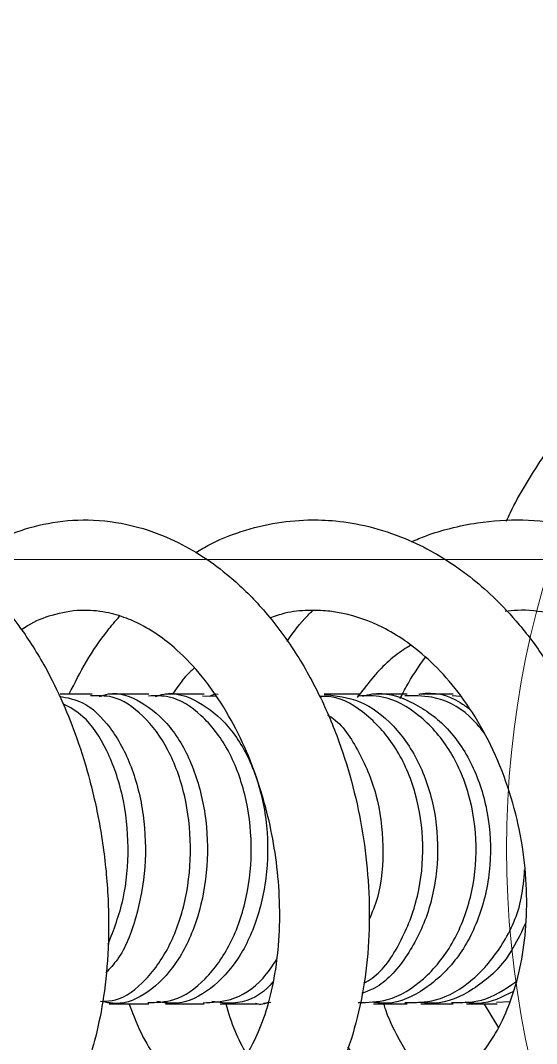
# Model space of a CAD drawing. Header units: millimetres. Extents: x 12325263 to 13848842, y -1463133 to 573208.
# Drawn here: x 12584558.7 to 12584588.8, y -830325 to -830265.3 of the extents above; entities that cross this region are included whole.
import ezdxf
from ezdxf.xclip import XClip

# ---------------------------------------------------------------- set-up
doc = ezdxf.new("R2010")
doc.units = ezdxf.units.MM
doc.header["$LTSCALE"] = 1000
doc.header["$XCLIPFRAME"] = 0
for name, color, linetype in [('fur202301', 252, 'Continuous'), ('WALL', 5, 'Continuous'), ('WALL-SHATCH', 8, 'Continuous'), ('建筑-楼板开洞', 251, 'Continuous')]:
    doc.layers.add(name, color=color, linetype=linetype)

# ---------------------------------------------------------------- blocks, each defined once
blk = doc.blocks.new('adgshg13-A$C7F010FC0')
at = {"layer": 'WALL-SHATCH'}
h = blk.add_hatch(color=256, dxfattribs=at)
h.dxf.hatch_style = 1
h.paths.add_polyline_path([(-60384.171, -16880.895), (-763.165, 197.479), (12587.619, -13153.304), (12587.619, -157996.02), (-162964.851, -188820.432), (-171262.381, -180522.901), (-171262.381, -31310.898), (-150707.191, -10755.708), (-131860.078, -7980.895), (-99162.381, -7980.895), (-99162.381, -4980.895), (-76620.428, -4980.895), (-70107.652, -16880.895)], flags=16)
h.paths.add_polyline_path([(-60091.229, -16380.895), (-646.877, 646.877), (12987.619, -12987.619), (12987.619, -158331.905), (-163100.584, -189250.384), (-171662.381, -180688.586), (-171662.381, -31145.213), (-150777.896, -10260.728), (-131896.687, -7480.895), (-99562.381, -7480.895), (-99562.381, -4580.895), (-76365.552, -4580.895), (-69907.506, -16380.895)])
blk = doc.blocks.new('A$C4C7A72D3')
at = {"layer": 'WALL', "color": 1}
blk.add_blockref('adgshg13-A$C7F010FC0', (210433.012, 205503.569), dxfattribs=at)
blk = doc.blocks.new('*U1544')
at = {"color": 1, "lineweight": 0, "ltscale": 10}
blk.add_lwpolyline([(1368.124, -395.286), (1368.124, -187.226)], dxfattribs=at)
at = {"color": 1, "lineweight": 0}
blk.add_circle((1385, -445), 55, dxfattribs=at)
blk = doc.blocks.new('asdgag2019070515155847995')
at = {"color": 1}
for p, q in [((151.773, -363.981), (151.773, -365.847)), ((151.773, -366.831), (151.773, -369.158)), ((169.861, -369.157), (169.861, -366.832)), ((151.773, -370.116), (151.773, -372.376)), ((151.922, -373.058), (151.896, -372.283)), ((169.769, -376.261), (169.811, -375.843)), ((151.773, -379.371), (151.773, -381.414)), ((151.773, -382.249), (151.773, -384.21)), ((169.861, -384.211), (169.861, -382.249)), ((151.773, -385.012), (151.773, -386.895)), ((169.861, -386.895), (169.861, -385.013)), ((151.916, -387.32), (151.89, -386.825)), ((169.861, -389.467), (169.861, -387.664)), ((169.861, -388.702), (171.245, -389.529)), ((169.75, -389.423), (169.696, -390.211))]:
    blk.add_line(p, q, dxfattribs=at)
for p, q in [((169.861, -372.376), (169.861, -370.114)), ((169.861, -375.491), (169.861, -373.304))]:
    blk.add_line(p, q)
for points, knots in [([(145.003, -343.154), (144.889, -343.268), (144.429, -343.724), (143.691, -344.704), (142.793, -346.138), (142.019, -347.993), (141.596, -350.068), (141.629, -352.199), (142.033, -354.122), (142.738, -355.897), (143.835, -357.746), (145.479, -359.699), (147.686, -361.571), (150.043, -363.059), (152.244, -364.143), (154.45, -365.015), (156.921, -365.774), (159.791, -366.394), (162.965, -366.78), (166.142, -366.846), (169.018, -366.61), (171.412, -366.165), (173.418, -365.576), (175.259, -364.81), (177.032, -363.744), (178.577, -362.342), (179.715, -360.505), (180.108, -358.559), (179.901, -356.949), (179.354, -355.552), (178.542, -354.32), (177.372, -353.139), (175.936, -352.123), (174.357, -351.306), (172.86, -350.687), (171.729, -350.406), (171.278, -350.294)], [0, 0, 0, 0, 0.006474, 0.026013, 0.050288, 0.077447, 0.113236, 0.144376, 0.172558, 0.19899, 0.226089, 0.262868, 0.303435, 0.337322, 0.364603, 0.390314, 0.419729, 0.452844, 0.48968, 0.52863, 0.564161, 0.595853, 0.623736, 0.651412, 0.683192, 0.718979, 0.756534, 0.7942, 0.824344, 0.846815, 0.871875, 0.901362, 0.929627, 0.953914, 0.98163, 1, 1, 1, 1]), ([(144.174, -358.022), (143.854, -358.485), (143.155, -359.497), (142.332, -361.262), (141.739, -363.336), (141.538, -365.684), (141.862, -368.175), (142.669, -370.437), (143.742, -372.337), (145.015, -374.034), (146.77, -375.828), (149.096, -377.597), (151.754, -379.105), (154.461, -380.249), (157.164, -381.085), (159.895, -381.658), (162.69, -381.98), (165.526, -382.035), (168.321, -381.801), (171.009, -381.265), (173.509, -380.417), (175.724, -379.265), (177.487, -377.885), (178.745, -376.401), (179.53, -374.925), (179.936, -373.521), (180.053, -372.164), (179.903, -370.745), (179.402, -369.211), (178.478, -367.63), (177.127, -366.188), (176.014, -365.232), (175.261, -364.828), (175.186, -364.788)], [0, 0, 0, 0, 0.024248, 0.053061, 0.085523, 0.121381, 0.16095, 0.199635, 0.22734, 0.254383, 0.289681, 0.330494, 0.369152, 0.405232, 0.438857, 0.472215, 0.506534, 0.541855, 0.57818, 0.615132, 0.652699, 0.690965, 0.729059, 0.763041, 0.792377, 0.818301, 0.842074, 0.86695, 0.896336, 0.928473, 0.961612, 0.99618, 1, 1, 1, 1]), ([(169.861, -367.999), (170.523, -368.256), (171.827, -368.761), (173.184, -369.682), (174.045, -370.525), (174.489, -371.207), (174.744, -371.877), (174.764, -372.604), (174.438, -373.369), (173.718, -374.184), (172.791, -374.892), (171.49, -375.571), (169.831, -376.155), (167.845, -376.583), (165.623, -376.8), (163.32, -376.782), (161.068, -376.547), (158.935, -376.131), (156.864, -375.539), (154.785, -374.736), (152.681, -373.654), (150.753, -372.321), (149.295, -370.943), (148.362, -369.755), (147.764, -368.778), (147.304, -367.781), (146.956, -366.569), (146.833, -365.105), (147.122, -363.565), (147.547, -362.43), (147.954, -361.843), (148.035, -361.725)], [0, 0, 0, 0, 0.042377, 0.083493, 0.119475, 0.150429, 0.177017, 0.222266, 0.275501, 0.306574, 0.340594, 0.376156, 0.412641, 0.45002, 0.488088, 0.524789, 0.559461, 0.592054, 0.623062, 0.656921, 0.694518, 0.735707, 0.774658, 0.802711, 0.823429, 0.848042, 0.877596, 0.913481, 0.954945, 0.990971, 1, 1, 1, 1]), ([(151.773, -364.507), (151.134, -364.83), (149.829, -365.491), (148.339, -366.504), (147.521, -367.205), (147.244, -367.443)], [0, 0, 0, 0, 0.388221, 0.793074, 1, 1, 1, 1]), ([(150.276, -371.791), (150.342, -371.713), (150.731, -371.248), (151.3, -370.868), (151.773, -370.552)], [0, 0, 0, 0, 0.169071, 1, 1, 1, 1]), ([(143.531, -371.875), (143.366, -372.147), (142.9, -372.92), (142.304, -374.417), (141.784, -376.34), (141.59, -378.271), (141.657, -380.15), (141.981, -382.05), (142.614, -383.978), (143.433, -385.654), (144.217, -386.905), (145.066, -388.06), (146.17, -389.336), (147.785, -390.848), (149.855, -392.377), (152.347, -393.796), (155.209, -394.993), (158.378, -395.887), (161.674, -396.381), (164.872, -396.455), (167.789, -396.159), (170.371, -395.569), (172.608, -394.751), (174.516, -393.755), (176.145, -392.602), (177.599, -391.21), (178.843, -389.499), (179.68, -387.582), (180.047, -385.618), (180.001, -383.768), (179.584, -381.926), (178.753, -380.14), (177.921, -378.828), (177.258, -378.191), (177.129, -378.067)], [0, 0, 0, 0, 0.01388, 0.039378, 0.071612, 0.102834, 0.127054, 0.156545, 0.189391, 0.216614, 0.237056, 0.251937, 0.277045, 0.307419, 0.342302, 0.379624, 0.419266, 0.461252, 0.504925, 0.546643, 0.585898, 0.622728, 0.65719, 0.689674, 0.720307, 0.751107, 0.787206, 0.825781, 0.859451, 0.890994, 0.922978, 0.956402, 0.991542, 1, 1, 1, 1]), ([(151.91, -372.697), (151.825, -372.859), (151.739, -373.023), (151.776, -373.19), (151.777, -373.193)], [0, 0, 0, 0, 0.981813, 1, 1, 1, 1]), ([(172.782, -374.85), (172.34, -374.611), (171.437, -374.125), (170.394, -373.812), (169.861, -373.652)], [0, 0, 0, 0, 0.489592, 1, 1, 1, 1]), ([(169.797, -375.374), (169.827, -375.477), (169.902, -375.733), (169.793, -375.986), (169.728, -376.138)], [0, 0, 0, 0, 0.399477, 1, 1, 1, 1]), ([(172.369, -380.739), (172.712, -381.039), (173.409, -381.649), (174.278, -382.867), (174.707, -384.015), (174.758, -385.091), (174.63, -385.912), (174.273, -386.807), (173.612, -387.758), (172.599, -388.717), (171.224, -389.6), (169.527, -390.337), (167.532, -390.879), (165.291, -391.181), (162.872, -391.204), (160.348, -390.925), (157.801, -390.326), (155.339, -389.414), (153.108, -388.236), (151.226, -386.891), (149.745, -385.487), (148.655, -384.118), (147.666, -382.453), (147.137, -380.947), (146.909, -379.505), (146.88, -378.375), (146.988, -377.215), (147.251, -376.479), (147.358, -376.179)], [0, 0, 0, 0, 0.035, 0.07101, 0.13522, 0.163847, 0.194847, 0.23131, 0.270459, 0.310307, 0.350811, 0.391881, 0.433483, 0.47557, 0.5183, 0.561789, 0.605967, 0.650768, 0.695257, 0.736916, 0.775585, 0.810997, 0.841955, 0.897415, 0.918365, 0.94571, 0.977902, 1, 1, 1, 1]), ([(148.706, -377.206), (148.173, -377.585), (147.527, -378.045), (147.003, -378.607), (146.911, -378.705)], [0, 0, 0, 0, 0.824255, 1, 1, 1, 1]), ([(148.937, -384.406), (149.019, -384.269), (149.519, -383.443), (150.548, -382.375), (151.613, -381.572), (151.986, -381.291)], [0, 0, 0, 0, 0.11437, 0.690402, 1, 1, 1, 1]), ([(174.656, -385.564), (174.555, -385.476), (173.907, -384.912), (172.424, -384.021), (170.913, -383.188), (169.971, -382.891), (169.861, -382.856)], [0, 0, 0, 0, 0.075137, 0.48639, 0.94007, 1, 1, 1, 1]), ([(152.038, -383.808), (151.809, -383.92), (150.962, -384.335), (150.191, -384.877), (149.628, -385.274)], [0, 0, 0, 0, 0.26956, 1, 1, 1, 1]), ([(142.897, -384.469), (142.774, -384.754), (142.459, -385.487), (142.08, -386.775), (141.696, -388.645), (141.554, -390.945), (141.828, -393.549), (142.5, -396), (143.478, -398.223), (144.73, -400.275), (146.312, -402.25), (148.298, -404.152), (150.657, -405.866), (153.301, -407.3), (156.146, -408.394), (159.113, -409.119), (162.112, -409.453), (165.056, -409.401), (167.855, -408.979), (170.38, -408.237), (172.541, -407.274), (174.425, -406.122), (176.203, -404.669), (177.831, -402.806), (179.015, -400.732), (179.698, -398.737), (180.016, -396.847), (180.029, -394.931), (179.734, -393.129), (179.224, -391.574), (178.811, -390.581), (178.495, -390.06), (178.427, -389.948)], [0, 0, 0, 0, 0.013566, 0.034943, 0.058934, 0.098142, 0.136731, 0.173952, 0.208454, 0.241154, 0.276338, 0.314444, 0.354319, 0.394514, 0.435046, 0.475894, 0.51645, 0.556564, 0.596271, 0.634668, 0.669498, 0.700751, 0.73488, 0.775775, 0.818164, 0.851593, 0.880283, 0.913237, 0.947778, 0.970778, 0.993743, 1, 1, 1, 1]), ([(151.793, -384.888), (151.786, -384.916), (151.599, -385.717), (151.879, -386.809), (152.521, -387.668), (152.656, -387.849)], [0, 0, 0, 0, 0.027817, 0.794791, 1, 1, 1, 1]), ([(169.759, -386.786), (169.767, -387.383), (169.784, -388.717), (168.993, -389.899), (168.556, -390.552)], [0, 0, 0, 0, 0.447457, 1, 1, 1, 1]), ([(174.391, -393.767), (174.401, -393.79), (174.781, -394.659), (174.846, -396.46), (174.121, -399.009), (172.253, -401.305), (169.804, -402.835), (167.43, -403.662), (165.41, -404.072), (163.208, -404.218), (160.88, -404.073), (158.508, -403.606), (156.194, -402.828), (154.038, -401.765), (152.115, -400.469), (150.496, -399.015), (149.216, -397.492), (148.231, -395.928), (147.494, -394.285), (147.027, -392.516), (146.836, -391.031), (146.935, -390.159), (146.962, -389.921)], [0, 0, 0, 0, 0.00232, 0.08549, 0.171548, 0.259452, 0.34503, 0.389339, 0.434732, 0.481352, 0.529174, 0.578132, 0.627149, 0.675496, 0.72313, 0.769428, 0.812353, 0.85187, 0.892404, 0.936344, 0.982664, 1, 1, 1, 1])]:
    blk.add_open_spline(points, degree=3, knots=knots, dxfattribs=at)
for points, knots in [([(151.909, -363.941), (151.99, -364.393), (152.181, -365.46), (153.642, -366.951), (155.927, -368.203), (158.795, -368.915), (161.893, -369.018), (164.826, -368.474), (166.993, -367.63), (167.783, -366.875), (168.027, -366.642)], [0, 0, 0, 0, 0.102115, 0.24139, 0.380663, 0.519931, 0.659197, 0.798462, 0.937727, 1, 1, 1, 1]), ([(166.367, -366.778), (165.513, -367.107), (163.796, -367.769), (160.715, -368.035), (157.672, -367.71), (155.007, -366.774), (153.096, -365.532), (152.556, -364.547), (152.338, -364.15)], [0, 0, 0, 0, 0.17475, 0.351228, 0.527706, 0.704184, 0.880662, 1, 1, 1, 1]), ([(169.689, -366.443), (169.678, -366.697), (169.638, -367.595), (168.51, -369.024), (166.465, -370.469), (163.72, -371.39), (160.664, -371.687), (157.623, -371.325), (154.934, -370.347), (152.946, -368.861), (151.839, -367.241), (151.875, -366.167), (151.89, -365.74)], [0, 0, 0, 0, 0.043482, 0.153907, 0.264332, 0.374757, 0.485181, 0.595605, 0.706029, 0.816454, 0.926878, 1, 1, 1, 1]), ([(151.92, -366.271), (151.862, -366.446), (151.595, -367.251), (152.15, -368.735), (153.572, -370.451), (155.887, -371.765), (158.738, -372.521), (161.829, -372.636), (164.802, -372.097), (167.338, -370.964), (169.093, -369.367), (169.949, -367.732), (169.769, -366.709), (169.702, -366.327)], [0, 0, 0, 0, 0.0280913, 0.1293959, 0.2307003, 0.3320028, 0.4333029, 0.5346007, 0.6358975, 0.7371947, 0.8384938, 0.9397953, 1, 1, 1, 1]), ([(169.767, -369.086), (169.756, -369.597), (169.731, -370.78), (168.497, -372.498), (166.413, -373.99), (163.665, -374.937), (160.604, -375.233), (157.568, -374.844), (154.887, -373.815), (152.919, -372.26), (151.841, -370.608), (151.881, -369.532), (151.896, -369.127)], [0, 0, 0, 0, 0.081113, 0.187921, 0.294729, 0.401537, 0.508344, 0.615152, 0.721959, 0.828766, 0.935574, 1, 1, 1, 1]), ([(151.915, -369.535), (151.86, -369.703), (151.592, -370.526), (152.132, -372.059), (153.535, -373.849), (155.838, -375.227), (158.68, -376.025), (161.771, -376.158), (164.749, -375.61), (167.296, -374.441), (169.068, -372.787), (169.941, -371.086), (169.77, -370.017), (169.706, -369.616)], [0, 0, 0, 0, 0.026061, 0.127517, 0.228972, 0.330426, 0.431878, 0.533327, 0.634775, 0.736223, 0.837673, 0.939126, 1, 1, 1, 1]), ([(169.771, -372.312), (169.75, -372.848), (169.704, -374.077), (168.745, -375.613), (167.63, -376.347), (167.246, -376.6)], [0, 0, 0, 0, 0.336278, 0.771526, 1, 1, 1, 1]), ([(168.564, -376.386), (168.684, -376.279), (169.42, -375.62), (169.91, -374.336), (169.765, -373.231), (169.71, -372.815)], [0, 0, 0, 0, 0.108748, 0.664247, 1, 1, 1, 1]), ([(151.799, -379.363), (151.877, -380.069), (152.038, -381.519), (153.528, -383.484), (155.783, -385.02), (158.629, -385.92), (161.711, -386.08), (164.711, -385.488), (167.207, -384.191), (168.789, -382.793), (169.135, -381.819), (169.225, -381.565)], [0, 0, 0, 0, 0.114179, 0.234657, 0.355134, 0.475607, 0.596077, 0.716547, 0.837016, 0.957488, 1, 1, 1, 1]), ([(168.643, -381.681), (168.549, -381.847), (168.07, -382.701), (166.317, -383.872), (163.627, -384.933), (160.545, -385.242), (157.519, -384.799), (154.84, -383.645), (152.911, -381.909), (151.903, -380.297), (151.916, -379.335), (151.919, -379.117)], [0, 0, 0, 0, 0.03215, 0.164849, 0.297548, 0.430247, 0.562945, 0.695644, 0.828343, 0.961042, 1, 1, 1, 1]), ([(153.001, -379.575), (153.02, -379.61), (153.398, -380.315), (154.987, -381.383), (157.586, -382.516), (160.629, -382.891), (163.227, -382.706), (164.533, -382.158), (164.963, -381.978)], [0, 0, 0, 0, 0.0112778, 0.2314678, 0.4516526, 0.6718322, 0.8920084, 1, 1, 1, 1]), ([(151.906, -381.62), (151.855, -381.801), (151.592, -382.731), (152.135, -384.473), (153.537, -386.52), (155.841, -388.095), (158.685, -389.007), (161.775, -389.158), (164.752, -388.53), (167.302, -387.193), (169.057, -385.3), (169.904, -383.517), (169.775, -382.46), (169.739, -382.167)], [0, 0, 0, 0, 0.025113, 0.129003, 0.232893, 0.336781, 0.440666, 0.544549, 0.648431, 0.752314, 0.856198, 0.960084, 1, 1, 1, 1]), ([(169.764, -381.357), (169.753, -381.93), (169.728, -383.272), (168.5, -385.227), (166.417, -386.935), (163.67, -388.019), (160.61, -388.359), (157.573, -387.916), (154.892, -386.739), (152.92, -384.962), (151.835, -383.054), (151.878, -381.803), (151.894, -381.32)], [0, 0, 0, 0, 0.079521, 0.186195, 0.2928689, 0.3995425, 0.5062159, 0.6128891, 0.7195623, 0.8262356, 0.9329093, 1, 1, 1, 1]), ([(154.049, -388.711), (153.706, -388.429), (152.667, -387.574), (151.853, -385.906), (151.879, -384.596), (151.889, -384.072)], [0, 0, 0, 0, 0.228176, 0.691398, 1, 1, 1, 1]), ([(169.766, -384.072), (169.761, -384.674), (169.748, -386.067), (168.534, -388.103), (166.46, -389.84), (164.153, -390.894), (162.586, -391.017), (162.032, -391.061)], [0, 0, 0, 0, 0.176659, 0.4087935, 0.6409277, 0.8730612, 1, 1, 1, 1]), ([(165.096, -391.135), (165.841, -390.781), (167.459, -390.013), (169.074, -388.1), (169.916, -386.274), (169.777, -385.185), (169.738, -384.882)], [0, 0, 0, 0, 0.263489, 0.572202, 0.880923, 1, 1, 1, 1]), ([(169.113, -390.402), (169.449, -389.749), (169.919, -388.835), (169.784, -387.871), (169.746, -387.597)], [0, 0, 0, 0, 0.714933, 1, 1, 1, 1]), ([(141.688, -389.994), (141.522, -390.072), (140.258, -390.667), (138.035, -392.05), (135.059, -394.142), (132.291, -396.511), (129.736, -399.105), (127.418, -401.913), (125.353, -404.911), (123.557, -408.078), (122.043, -411.388), (120.824, -414.817), (119.908, -418.339), (119.302, -421.928), (119.011, -425.555), (119.038, -429.194), (119.381, -432.816), (120.038, -436.395), (121.004, -439.904), (122.272, -443.315), (123.833, -446.603), (125.674, -449.743), (127.781, -452.711), (130.139, -455.484), (132.73, -458.043), (135.533, -460.366), (138.529, -462.437), (141.693, -464.24), (145.003, -465.761), (148.432, -466.989), (151.956, -467.914), (155.546, -468.529), (159.177, -468.83), (162.821, -468.814), (166.449, -468.482), (170.034, -467.835), (173.55, -466.879), (176.969, -465.622), (180.266, -464.072), (183.415, -462.241), (186.392, -460.144), (189.176, -457.795), (191.744, -455.214), (194.078, -452.419), (196.159, -449.433), (197.973, -446.276), (199.504, -442.974), (200.742, -439.552), (201.678, -436.035), (202.303, -432.45), (202.614, -428.824), (202.608, -425.185), (202.285, -421.561), (201.648, -417.978), (200.7, -414.464), (199.451, -411.046), (197.909, -407.75), (196.085, -404.6), (193.994, -401.62), (191.651, -398.834), (189.074, -396.262), (186.285, -393.92), (183.295, -391.846), (180.783, -390.344), (179.228, -389.639), (178.777, -389.435)], [0, 0, 0, 0, 0.002464, 0.018712, 0.034959, 0.051206, 0.067452, 0.083698, 0.099943, 0.116187, 0.132431, 0.148674, 0.164917, 0.181159, 0.197401, 0.213642, 0.229884, 0.246125, 0.262366, 0.278608, 0.29485, 0.311092, 0.327334, 0.343577, 0.359821, 0.376065, 0.39231, 0.408556, 0.424802, 0.441049, 0.457296, 0.473544, 0.489792, 0.506041, 0.52229, 0.538538, 0.554787, 0.571035, 0.587284, 0.603532, 0.619779, 0.636026, 0.652272, 0.668518, 0.684763, 0.701007, 0.717251, 0.733494, 0.749737, 0.765979, 0.782221, 0.798462, 0.814704, 0.830945, 0.847186, 0.863428, 0.87967, 0.895912, 0.912154, 0.928397, 0.944641, 0.960885, 0.97713, 0.993376, 1, 1, 1, 1])]:
    blk.add_open_spline(points, degree=3, knots=knots)
blk = doc.blocks.new('sdfgsdffhg')
at = {"layer": 'fur202301', "xscale": -1, "rotation": 90}
for name, p in [('*U1544', (3113.17, 45128.151, 0)), ('asdgag2019070515155847995', (3113.17, 43903.959, 0))]:
    blk.add_blockref(name, p, dxfattribs=at)

msp = doc.modelspace()

# ---------------------------------------------------------------- block references
ref = msp.add_blockref('A$C4C7A72D3', (12385714.853, -906209.521), dxfattribs=dict(rotation=350.041249254255))
XClip(ref).set_block_clipping_path([(223442.8584877662, 85923.1187333744), (220542.7961432356, 85923.1422391906), (220542.8579492103, 89292.823275506), (211526.9150355905, 89292.8101311298), (210631.4331447985, 94392.8080583527), (206113.3685902953, 94392.8025418455), (206001.4315187763, 95030.3127344656), (204376.2826588508, 94744.9613686837), (203364.4570056833, 100506.9030052917), (197947.3947122637, 99555.7482674252), (192482.3428474721, 130679.4765393781), (190118.7804593667, 130264.4504016289), (191623.4071957469, 121695.6427078634), (177046.6486519482, 119136.2011700841), (175707.6223907359, 126760.8483765714), (173902.988371335, 128026.4039125028), (169528.3854461554, 127258.2903269802), (169070.0967394859, 129868.3614864857), (163308.2517458182, 128856.6693391807), (163766.52659606, 126246.6171700556), (159679.1795131005, 125528.9180921423), (170669.6888374612, 62935.797914044), (167222.1989369914, 62330.4650948944), (167939.7759490944, 58243.6808593175), (171386.9528796654, 58848.2912487988), (172857.0656793863, 50477.0032648193), (165962.5026008021, 49266.4230898353), (168037.7813034765, 37447.1796448426), (140649.9584970828, 32638.2390106404), (115387.9799239188, 28202.5781787895), (95598.7254695911, 140907.4332163476), (226939.476109907, 163968.8668500402), (240128.6952811591, 88852.8973128139)])

# ---------------------------------------------------------------- next in the draw order: hatches: boundary and pattern name
at = {"layer": '建筑-楼板开洞'}
h = msp.add_hatch(dxfattribs=at)
h.set_pattern_fill('DASH', color=256, scale=500)
h.set_pattern_definition([(0, (0, 0), (476.25, 476.25), [476.25, -476.25])])
h.paths.add_polyline_path([(12597696.741, -842386.786), (12590696.811, -842386.901), (12590697.067, -843986.786), (12595796.811, -843986.852), (12595797.067, -849736.852), (12588796.811, -849736.786), (12588796.811, -851936.786), (12564896.811, -851936.786), (12564896.811, -816186.786), (12568846.811, -816186.786), (12568846.811, -816040), (12568846.811, -807536.786), (12574696.829, -807536.802), (12574696.771, -810386.786), (12575896.811, -810386.786), (12579055.235, -810386.784), (12580496.915, -811828.207), (12580696.915, -819086.85), (12595696.917, -819086.721), (12595696.898, -812786.786), (12597696.659, -812786.786)])

# ---------------------------------------------------------------- next in the draw order: block references
msp.add_blockref('sdfgsdffhg', (12581083.899, -874056.804, 0))

doc.saveas('drawing.dxf')
